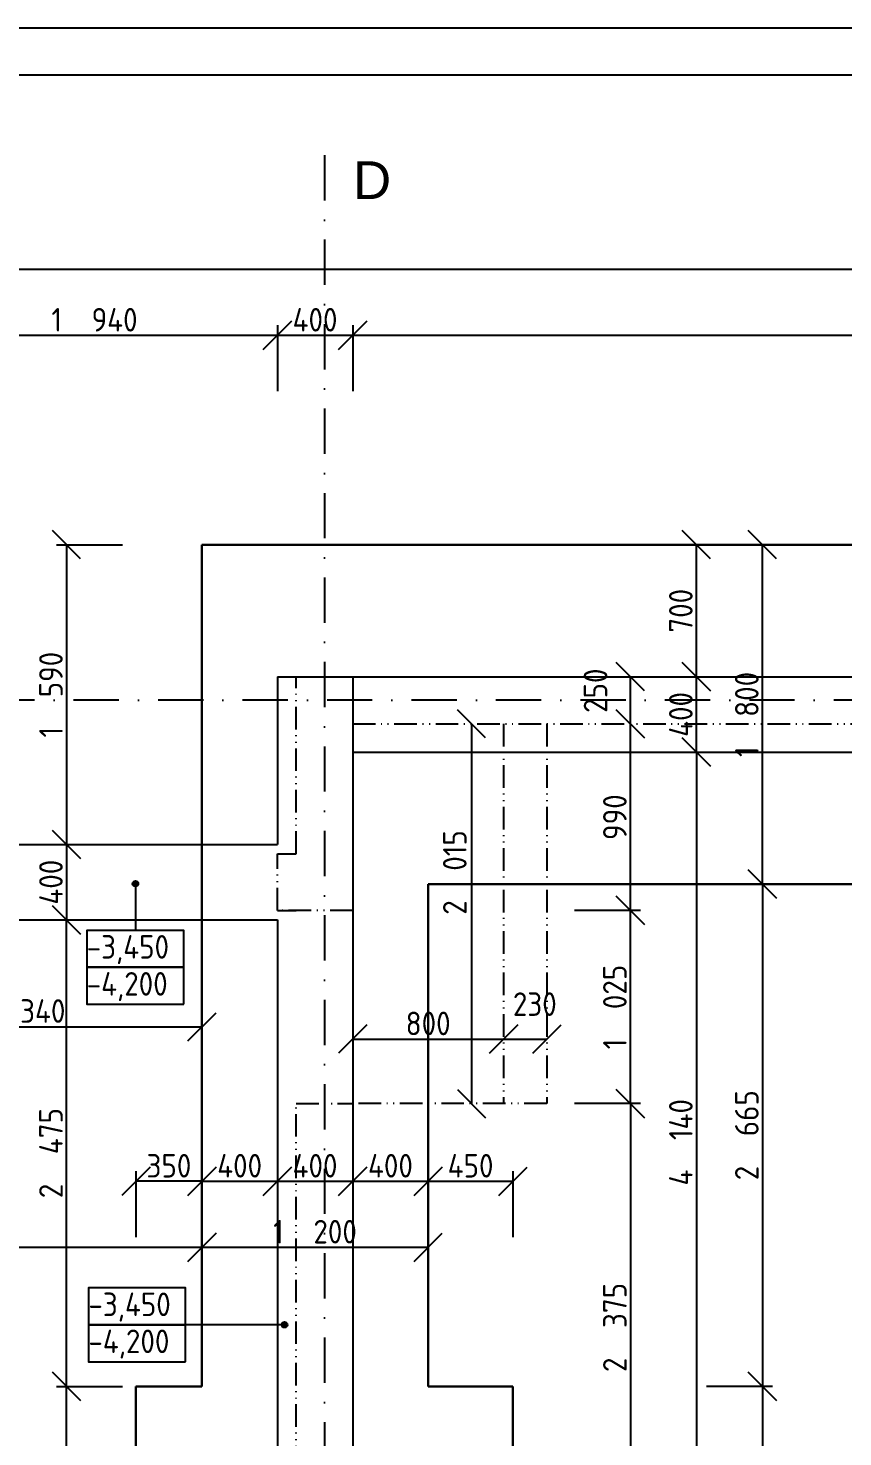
# Model space of a CAD drawing. Extents: x 4511820 to 5180432, y -1526536 to -944957.
# Drawn here: x 5107811 to 5112132, y -1444051 to -1436577 of the extents above; entities that cross this region are included whole.
import ezdxf

# ---------------------------------------------------------------- set-up
doc = ezdxf.new("R2010")
doc.units = 0
doc.header["$MEASUREMENT"] = 0
doc.linetypes.add('ACAD_ISO12W100', pattern=[22, 12, -3, 0.5, -3, 0.5, -3])
doc.linetypes.add('BODKOCIARKOVANA_3', pattern=[5.6, 3, -1.3, 0, -1.3])
doc.layers.get('0').update_dxf_attribs({"linetype": 'CONTINUOUS'})
doc.layers.get('Defpoints').update_dxf_attribs({"color": 61, "linetype": 'CONTINUOUS'})
for name, color, linetype in [('KÓTY', 4, 'CONTINUOUS'), ('MÚRY', 1, 'CONTINUOUS'), ('osi', 253, 'CONTINUOUS'), ('TENKÁ', 7, 'CONTINUOUS')]:
    doc.layers.add(name, color=color, linetype=linetype)
doc.styles.add('styl1', font='arial.ttf')
doc.styles.add('STYLE1', font='isocp.shx')
doc.dimstyles.new('STANDARD-50', dxfattribs={"dimtxt": 125, "dimasz": 150, "dimexe": 10, "dimexo": 200, "dimgap": 20, "dimtad": 1, "dimdsep": 46, "dimlunit": 6, "dimtxsty": 'STYLE1', "dimblk1": 'OBLIQUE', "dimblk2": 'OBLIQUE', "dimsah": 1, "dimcen": 2.5, "dimse1": 1, "dimse2": 1, "dimadec": 0, "dimazin": 0, "dimtfac": 1, "dimtmove": 1, "dimatfit": 3, "dimldrblk": 'OBLIQUE', "dimfxl": 1, "dimtolj": 1, "dimtzin": 0, "dimarcsym": 0})

# ---------------------------------------------------------------- blocks, each defined once
blk = doc.blocks.new('_OBLIQUE')
at = {"color": 0, "linetype": 'ByBlock'}
blk.add_line((-0.5, -0.5), (0.5, 0.5), dxfattribs=at)
blk = doc.blocks.new('*D37693')
at = {"layer": 'Defpoints', "color": 0}
for p in [(5110382.5, -1443783), (5110382.5, -1445983), (5111705.5, -1445983)]:
    blk.add_point(p, dxfattribs=at)
at = {"layer": 'KÓTY', "color": 0, "lineweight": -2}
blk.add_line((5111705.5, -1443783), (5111705.5, -1445983), dxfattribs=at)
at = {"layer": 'KÓTY', "color": 0, "linetype": 'ByBlock', "lineweight": -2, "xscale": 150, "yscale": 150, "zscale": 150}
for p, rotation in [((5111705.5, -1443783), 90), ((5111705.5, -1445983), 270)]:
    blk.add_blockref('_OBLIQUE', p, dxfattribs=dict(at, rotation=rotation))
at = {"layer": 'KÓTY', "color": 0, "insert": (5111623, -1444883), "char_height": 125, "attachment_point": 5, "rotation": 90, "style": 'STYLE1'}
blk.add_mtext('\\A1;2ﾠ200', dxfattribs=at)
blk = doc.blocks.new('*D37694')
at = {"layer": 'Defpoints', "color": 0}
for p in [(5109932.5, -1441118), (5109932.5, -1443783), (5111705.5, -1443783)]:
    blk.add_point(p, dxfattribs=at)
at = {"layer": 'KÓTY', "color": 0, "lineweight": -2}
blk.add_line((5111705.5, -1441118), (5111705.5, -1443783), dxfattribs=at)
at = {"layer": 'KÓTY', "color": 0, "linetype": 'ByBlock', "lineweight": -2, "xscale": 150, "yscale": 150, "zscale": 150}
for p, rotation in [((5111705.5, -1441118), 90), ((5111705.5, -1443783), 270)]:
    blk.add_blockref('_OBLIQUE', p, dxfattribs=dict(at, rotation=rotation))
at = {"layer": 'KÓTY', "color": 0, "insert": (5111623, -1442450.5), "char_height": 125, "attachment_point": 5, "rotation": 90, "style": 'STYLE1'}
blk.add_mtext('\\A1;2ﾠ665', dxfattribs=at)
blk = doc.blocks.new('*D37707')
at = {"layer": 'Defpoints', "color": 0}
for p in [(5109532.5, -1440418), (5109532.5, -1444558), (5111355.5, -1444558)]:
    blk.add_point(p, dxfattribs=at)
at = {"layer": 'KÓTY', "color": 0, "lineweight": -2}
blk.add_line((5111355.5, -1440418), (5111355.5, -1444558), dxfattribs=at)
at = {"layer": 'KÓTY', "color": 0, "linetype": 'ByBlock', "lineweight": -2, "xscale": 150, "yscale": 150, "zscale": 150}
for p, rotation in [((5111355.5, -1440418), 90), ((5111355.5, -1444558), 270)]:
    blk.add_blockref('_OBLIQUE', p, dxfattribs=dict(at, rotation=rotation))
at = {"layer": 'KÓTY', "color": 0, "insert": (5111273, -1442488), "char_height": 125, "attachment_point": 5, "rotation": 90, "style": 'STYLE1'}
blk.add_mtext('\\A1;4ﾠ140', dxfattribs=at)
blk = doc.blocks.new('*D37710')
at = {"layer": 'Defpoints', "color": 0}
for p in [(5109232.5, -1442283), (5109232.5, -1444658), (5111005.5, -1444658)]:
    blk.add_point(p, dxfattribs=at)
at = {"layer": 'KÓTY', "color": 0, "lineweight": -2}
blk.add_line((5111005.5, -1442283), (5111005.5, -1444658), dxfattribs=at)
at = {"layer": 'KÓTY', "color": 0, "linetype": 'ByBlock', "lineweight": -2, "xscale": 150, "yscale": 150, "zscale": 150}
for p, rotation in [((5111005.5, -1442283), 90), ((5111005.5, -1444658), 270)]:
    blk.add_blockref('_OBLIQUE', p, dxfattribs=dict(at, rotation=rotation))
at = {"layer": 'KÓTY', "color": 0, "insert": (5110923, -1443470.5), "char_height": 125, "attachment_point": 5, "rotation": 90, "style": 'STYLE1'}
blk.add_mtext('\\A1;2ﾠ375', dxfattribs=at)
blk = doc.blocks.new('*D37711')
at = {"layer": 'Defpoints', "color": 0}
for p in [(5109332.5, -1441258), (5111005.5, -1441258), (5109232.5, -1442283)]:
    blk.add_point(p, dxfattribs=at)
at = {"layer": 'KÓTY', "color": 0, "lineweight": -2}
blk.add_line((5111005.5, -1442283), (5111005.5, -1441258), dxfattribs=at)
at = {"layer": 'KÓTY', "color": 0, "linetype": 'ByBlock', "lineweight": -2, "xscale": 150, "yscale": 150, "zscale": 150}
for p, rotation in [((5111005.5, -1441258), 90), ((5111005.5, -1442283), 270)]:
    blk.add_blockref('_OBLIQUE', p, dxfattribs=dict(at, rotation=rotation))
at = {"layer": 'KÓTY', "color": 0, "insert": (5110923, -1441770.5), "char_height": 125, "attachment_point": 5, "rotation": 90, "style": 'STYLE1'}
blk.add_mtext('\\A1;1ﾠ025', dxfattribs=at)
blk = doc.blocks.new('*D37712')
at = {"layer": 'Defpoints', "color": 0}
for p in [(5109532.5, -1440268), (5111005.5, -1440268), (5109532.5, -1441258)]:
    blk.add_point(p, dxfattribs=at)
at = {"layer": 'KÓTY', "color": 0, "lineweight": -2}
blk.add_line((5111005.5, -1441258), (5111005.5, -1440268), dxfattribs=at)
at = {"layer": 'KÓTY', "color": 0, "linetype": 'ByBlock', "lineweight": -2, "xscale": 150, "yscale": 150, "zscale": 150}
for p, rotation in [((5111005.5, -1440268), 90), ((5111005.5, -1441258), 270)]:
    blk.add_blockref('_OBLIQUE', p, dxfattribs=dict(at, rotation=rotation))
at = {"layer": 'KÓTY', "color": 0, "insert": (5110923, -1440763), "char_height": 125, "attachment_point": 5, "rotation": 90, "style": 'STYLE1'}
blk.add_mtext('\\A1;990', dxfattribs=at)
blk = doc.blocks.new('*D37713')
at = {"layer": 'Defpoints', "color": 0}
for p in [(5111005.5, -1440018), (5111005.5, -1440018), (5111005.5, -1440268)]:
    blk.add_point(p, dxfattribs=at)
at = {"layer": 'KÓTY', "color": 0, "lineweight": -2}
blk.add_line((5111005.5, -1440268), (5111005.5, -1440018), dxfattribs=at)
at = {"layer": 'KÓTY', "color": 0, "linetype": 'ByBlock', "lineweight": -2, "xscale": 150, "yscale": 150, "zscale": 150}
for p, rotation in [((5111005.5, -1440018), 90), ((5111005.5, -1440268), 270)]:
    blk.add_blockref('_OBLIQUE', p, dxfattribs=dict(at, rotation=rotation))
at = {"layer": 'KÓTY', "color": 0, "insert": (5110820.5, -1440092.2), "char_height": 125, "attachment_point": 5, "rotation": 90, "style": 'STYLE1'}
blk.add_mtext('\\A1;250', dxfattribs=at)
blk = doc.blocks.new('*D37714')
at = {"layer": 'Defpoints', "color": 0}
for p in [(5111355.5, -1440018), (5111355.5, -1440018), (5111355.5, -1440418)]:
    blk.add_point(p, dxfattribs=at)
at = {"layer": 'KÓTY', "color": 0, "lineweight": -2}
blk.add_line((5111355.5, -1440418), (5111355.5, -1440018), dxfattribs=at)
at = {"layer": 'KÓTY', "color": 0, "linetype": 'ByBlock', "lineweight": -2, "xscale": 150, "yscale": 150, "zscale": 150}
for p, rotation in [((5111355.5, -1440018), 90), ((5111355.5, -1440418), 270)]:
    blk.add_blockref('_OBLIQUE', p, dxfattribs=dict(at, rotation=rotation))
at = {"layer": 'KÓTY', "color": 0, "insert": (5111273, -1440218), "char_height": 125, "attachment_point": 5, "rotation": 90, "style": 'STYLE1'}
blk.add_mtext('\\A1;400', dxfattribs=at)
blk = doc.blocks.new('*D37715')
at = {"layer": 'Defpoints', "color": 0}
for p in [(5111355.5, -1439318), (5111355.5, -1439318), (5111355.5, -1440018)]:
    blk.add_point(p, dxfattribs=at)
at = {"layer": 'KÓTY', "color": 0, "lineweight": -2}
blk.add_line((5111355.5, -1440018), (5111355.5, -1439318), dxfattribs=at)
at = {"layer": 'KÓTY', "color": 0, "linetype": 'ByBlock', "lineweight": -2, "xscale": 150, "yscale": 150, "zscale": 150}
for p, rotation in [((5111355.5, -1439318), 90), ((5111355.5, -1440018), 270)]:
    blk.add_blockref('_OBLIQUE', p, dxfattribs=dict(at, rotation=rotation))
at = {"layer": 'KÓTY', "color": 0, "insert": (5111273, -1439668), "char_height": 125, "attachment_point": 5, "rotation": 90, "style": 'STYLE1'}
blk.add_mtext('\\A1;700', dxfattribs=at)
blk = doc.blocks.new('*D37716')
at = {"layer": 'Defpoints', "color": 0}
for p in [(5111705.5, -1439318), (5111705.5, -1439318), (5111705.5, -1441118)]:
    blk.add_point(p, dxfattribs=at)
at = {"layer": 'KÓTY', "color": 0, "lineweight": -2}
blk.add_line((5111705.5, -1441118), (5111705.5, -1439318), dxfattribs=at)
at = {"layer": 'KÓTY', "color": 0, "linetype": 'ByBlock', "lineweight": -2, "xscale": 150, "yscale": 150, "zscale": 150}
for p, rotation in [((5111705.5, -1439318), 90), ((5111705.5, -1441118), 270)]:
    blk.add_blockref('_OBLIQUE', p, dxfattribs=dict(at, rotation=rotation))
at = {"layer": 'KÓTY', "color": 0, "insert": (5111622.957367, -1440218), "char_height": 125, "attachment_point": 5, "rotation": 90, "style": 'STYLE1'}
blk.add_mtext('\\A1;1ﾠ800', dxfattribs=at)
blk = doc.blocks.new('*D37752')
at = {"layer": 'Defpoints', "color": 0}
for p in [(5105892.5, -1443045), (5108732.5, -1443045), (5108732.5, -1443045)]:
    blk.add_point(p, dxfattribs=at)
at = {"layer": 'KÓTY', "color": 0, "lineweight": -2}
blk.add_line((5105892.5, -1443045), (5108732.5, -1443045), dxfattribs=at)
at = {"layer": 'KÓTY', "color": 0, "linetype": 'ByBlock', "lineweight": -2, "xscale": 150, "yscale": 150, "zscale": 150, "rotation": 180}
blk.add_blockref('_OBLIQUE', (5105892.5, -1443045), dxfattribs=at)
at = {"layer": 'KÓTY', "color": 0, "linetype": 'ByBlock', "lineweight": -2, "xscale": 150, "yscale": 150, "zscale": 150}
blk.add_blockref('_OBLIQUE', (5108732.5, -1443045), dxfattribs=at)
at = {"layer": 'KÓTY', "color": 0, "insert": (5107312.5, -1442962.5), "char_height": 125, "attachment_point": 5, "style": 'STYLE1'}
blk.add_mtext('\\A1;2ﾠ840', dxfattribs=at)
blk = doc.blocks.new('*D37753')
at = {"layer": 'Defpoints', "color": 0}
for p in [(5108732.5, -1443045), (5109932.5, -1443045), (5109932.5, -1443045)]:
    blk.add_point(p, dxfattribs=at)
at = {"layer": 'KÓTY', "color": 0, "lineweight": -2}
blk.add_line((5108732.5, -1443045), (5109932.5, -1443045), dxfattribs=at)
at = {"layer": 'KÓTY', "color": 0, "linetype": 'ByBlock', "lineweight": -2, "xscale": 150, "yscale": 150, "zscale": 150, "rotation": 180}
blk.add_blockref('_OBLIQUE', (5108732.5, -1443045), dxfattribs=at)
at = {"layer": 'KÓTY', "color": 0, "linetype": 'ByBlock', "lineweight": -2, "xscale": 150, "yscale": 150, "zscale": 150}
blk.add_blockref('_OBLIQUE', (5109932.5, -1443045), dxfattribs=at)
at = {"layer": 'KÓTY', "color": 0, "insert": (5109332.5, -1442962.5), "char_height": 125, "attachment_point": 5, "style": 'STYLE1'}
blk.add_mtext('\\A1;1ﾠ200', dxfattribs=at)
blk = doc.blocks.new('*D37798')
at = {"layer": 'Defpoints', "color": 0}
for p in [(5108652, -1439318), (5108014, -1440908), (5108652, -1440908)]:
    blk.add_point(p, dxfattribs=at)
at = {"layer": 'KÓTY', "color": 0, "lineweight": -2}
blk.add_line((5108014, -1439318), (5108014, -1440908), dxfattribs=at)
at = {"layer": 'KÓTY', "color": 0, "linetype": 'ByBlock', "lineweight": -2, "xscale": 150, "yscale": 150, "zscale": 150}
for p, rotation in [((5108014, -1439318), 90), ((5108014, -1440908), 270)]:
    blk.add_blockref('_OBLIQUE', p, dxfattribs=dict(at, rotation=rotation))
at = {"layer": 'KÓTY', "color": 0, "insert": (5107931.5, -1440113), "char_height": 125, "attachment_point": 5, "rotation": 90, "style": 'STYLE1'}
blk.add_mtext('\\A1;1ﾠ590', dxfattribs=at)
blk = doc.blocks.new('*D37799')
at = {"layer": 'Defpoints', "color": 0}
for p in [(5108652, -1440908), (5108014, -1441308), (5108652, -1441308)]:
    blk.add_point(p, dxfattribs=at)
at = {"layer": 'KÓTY', "color": 0, "lineweight": -2}
blk.add_line((5108014, -1440908), (5108014, -1441308), dxfattribs=at)
at = {"layer": 'KÓTY', "color": 0, "linetype": 'ByBlock', "lineweight": -2, "xscale": 150, "yscale": 150, "zscale": 150}
for p, rotation in [((5108014, -1440908), 90), ((5108014, -1441308), 270)]:
    blk.add_blockref('_OBLIQUE', p, dxfattribs=dict(at, rotation=rotation))
at = {"layer": 'KÓTY', "color": 0, "insert": (5107931.5, -1441108), "char_height": 125, "attachment_point": 5, "rotation": 90, "style": 'STYLE1'}
blk.add_mtext('\\A1;400', dxfattribs=at)
blk = doc.blocks.new('*D37800')
at = {"layer": 'Defpoints', "color": 0}
for p in [(5108014, -1443783), (5108382.5, -1443783), (5108382.5, -1444658)]:
    blk.add_point(p, dxfattribs=at)
at = {"layer": 'KÓTY', "color": 0, "lineweight": -2}
blk.add_line((5108014, -1444658), (5108014, -1443783), dxfattribs=at)
at = {"layer": 'KÓTY', "color": 0, "linetype": 'ByBlock', "lineweight": -2, "xscale": 150, "yscale": 150, "zscale": 150}
for p, rotation in [((5108014, -1443783), 90), ((5108014, -1444658), 270)]:
    blk.add_blockref('_OBLIQUE', p, dxfattribs=dict(at, rotation=rotation))
at = {"layer": 'KÓTY', "color": 0, "insert": (5107931.5, -1444220.5), "char_height": 125, "attachment_point": 5, "rotation": 90, "style": 'STYLE1'}
blk.add_mtext('\\A1;875', dxfattribs=at)
blk = doc.blocks.new('*D37801')
at = {"layer": 'Defpoints', "color": 0}
for p in [(5108014, -1441308), (5108732.5, -1441308), (5108732.5, -1443783)]:
    blk.add_point(p, dxfattribs=at)
at = {"layer": 'KÓTY', "color": 0, "lineweight": -2}
blk.add_line((5108014, -1443783), (5108014, -1441308), dxfattribs=at)
at = {"layer": 'KÓTY', "color": 0, "linetype": 'ByBlock', "lineweight": -2, "xscale": 150, "yscale": 150, "zscale": 150}
for p, rotation in [((5108014, -1441308), 90), ((5108014, -1443783), 270)]:
    blk.add_blockref('_OBLIQUE', p, dxfattribs=dict(at, rotation=rotation))
at = {"layer": 'KÓTY', "color": 0, "insert": (5107931.5, -1442545.5), "char_height": 125, "attachment_point": 5, "rotation": 90, "style": 'STYLE1'}
blk.add_mtext('\\A1;2ﾠ475', dxfattribs=at)
blk = doc.blocks.new('*D37807')
at = {"layer": 'Defpoints', "color": 0}
for p in [(5122762.5, -1437856.5), (5107392.5, -1439718), (5122762.5, -1440018)]:
    blk.add_point(p, dxfattribs=at)
at = {"layer": 'KÓTY', "color": 0, "lineweight": -2}
blk.add_line((5107392.5, -1437856.5), (5122762.5, -1437856.5), dxfattribs=at)
at = {"layer": 'KÓTY', "color": 0, "linetype": 'ByBlock', "lineweight": -2, "xscale": 150, "yscale": 150, "zscale": 150, "rotation": 180}
blk.add_blockref('_OBLIQUE', (5107392.5, -1437856.5), dxfattribs=at)
at = {"layer": 'KÓTY', "color": 0, "linetype": 'ByBlock', "lineweight": -2, "xscale": 150, "yscale": 150, "zscale": 150}
blk.add_blockref('_OBLIQUE', (5122762.5, -1437856.5), dxfattribs=at)
at = {"layer": 'KÓTY', "color": 0, "insert": (5115077.5, -1437774), "char_height": 125, "attachment_point": 5, "style": 'STYLE1'}
blk.add_mtext('\\A1;15ﾠ370', dxfattribs=at)
blk = doc.blocks.new('*D37848')
at = {"layer": 'Defpoints', "color": 0}
for p in [(5108732.5, -1441875.5), (5107392.5, -1442548), (5108732.5, -1442548)]:
    blk.add_point(p, dxfattribs=at)
at = {"layer": 'KÓTY', "color": 0, "lineweight": -2}
blk.add_line((5107392.5, -1441875.5), (5108732.5, -1441875.5), dxfattribs=at)
at = {"layer": 'KÓTY', "color": 0, "linetype": 'ByBlock', "lineweight": -2, "xscale": 150, "yscale": 150, "zscale": 150, "rotation": 180}
blk.add_blockref('_OBLIQUE', (5107392.5, -1441875.5), dxfattribs=at)
at = {"layer": 'KÓTY', "color": 0, "linetype": 'ByBlock', "lineweight": -2, "xscale": 150, "yscale": 150, "zscale": 150}
blk.add_blockref('_OBLIQUE', (5108732.5, -1441875.5), dxfattribs=at)
at = {"layer": 'KÓTY', "color": 0, "insert": (5107781.5, -1441791.5), "char_height": 125, "attachment_point": 5, "style": 'STYLE1'}
blk.add_mtext('\\A1;1ﾠ340', dxfattribs=at)
blk = doc.blocks.new('*D37858')
at = {"layer": 'Defpoints', "color": 0}
for p in [(5109132.5, -1438206.5), (5107192.5, -1440018), (5109132.5, -1440018)]:
    blk.add_point(p, dxfattribs=at)
at = {"layer": 'KÓTY', "color": 0, "lineweight": -2}
blk.add_line((5107192.5, -1438206.5), (5109132.5, -1438206.5), dxfattribs=at)
at = {"layer": 'KÓTY', "color": 0, "linetype": 'ByBlock', "lineweight": -2, "xscale": 150, "yscale": 150, "zscale": 150, "rotation": 180}
blk.add_blockref('_OBLIQUE', (5107192.5, -1438206.5), dxfattribs=at)
at = {"layer": 'KÓTY', "color": 0, "linetype": 'ByBlock', "lineweight": -2, "xscale": 150, "yscale": 150, "zscale": 150}
blk.add_blockref('_OBLIQUE', (5109132.5, -1438206.5), dxfattribs=at)
at = {"layer": 'KÓTY', "color": 0, "insert": (5108162.5, -1438124), "char_height": 125, "attachment_point": 5, "style": 'STYLE1'}
blk.add_mtext('\\A1;1ﾠ940', dxfattribs=at)
blk = doc.blocks.new('*D37911')
at = {"layer": 'Defpoints', "color": 0}
for p in [(5110332.5, -1440268), (5110162.5, -1442283), (5110332.5, -1442283)]:
    blk.add_point(p, dxfattribs=at)
at = {"layer": 'KÓTY', "color": 0, "lineweight": -2}
blk.add_line((5110162.5, -1440268), (5110162.5, -1442283), dxfattribs=at)
at = {"layer": 'KÓTY', "color": 0, "linetype": 'ByBlock', "lineweight": -2, "xscale": 150, "yscale": 150, "zscale": 150}
for p, rotation in [((5110162.5, -1440268), 90), ((5110162.5, -1442283), 270)]:
    blk.add_blockref('_OBLIQUE', p, dxfattribs=dict(at, rotation=rotation))
at = {"layer": 'KÓTY', "color": 0, "insert": (5110074, -1441056.5), "char_height": 125, "attachment_point": 5, "rotation": 90, "style": 'STYLE1'}
blk.add_mtext('\\A1;2ﾠ015', dxfattribs=at)
blk = doc.blocks.new('*D37912')
at = {"layer": 'Defpoints', "color": 0}
for p in [(5110332.5, -1441940), (5109532.5, -1442283), (5110332.5, -1442283)]:
    blk.add_point(p, dxfattribs=at)
at = {"layer": 'KÓTY', "color": 0, "lineweight": -2}
blk.add_line((5109532.5, -1441940), (5110332.5, -1441940), dxfattribs=at)
at = {"layer": 'KÓTY', "color": 0, "linetype": 'ByBlock', "lineweight": -2, "xscale": 150, "yscale": 150, "zscale": 150, "rotation": 180}
blk.add_blockref('_OBLIQUE', (5109532.5, -1441940), dxfattribs=at)
at = {"layer": 'KÓTY', "color": 0, "linetype": 'ByBlock', "lineweight": -2, "xscale": 150, "yscale": 150, "zscale": 150}
blk.add_blockref('_OBLIQUE', (5110332.5, -1441940), dxfattribs=at)
at = {"layer": 'KÓTY', "color": 0, "insert": (5109932.5, -1441857.5), "char_height": 125, "attachment_point": 5, "style": 'STYLE1'}
blk.add_mtext('\\A1;800', dxfattribs=at)
blk = doc.blocks.new('*D37913')
at = {"layer": 'Defpoints', "color": 0}
for p in [(5110332.5, -1441940), (5110562.5, -1441940), (5110562.5, -1441940)]:
    blk.add_point(p, dxfattribs=at)
at = {"layer": 'KÓTY', "color": 0, "lineweight": -2}
blk.add_line((5110332.5, -1441940), (5110562.5, -1441940), dxfattribs=at)
at = {"layer": 'KÓTY', "color": 0, "linetype": 'ByBlock', "lineweight": -2, "xscale": 150, "yscale": 150, "zscale": 150, "rotation": 180}
blk.add_blockref('_OBLIQUE', (5110332.5, -1441940), dxfattribs=at)
at = {"layer": 'KÓTY', "color": 0, "linetype": 'ByBlock', "lineweight": -2, "xscale": 150, "yscale": 150, "zscale": 150}
blk.add_blockref('_OBLIQUE', (5110562.5, -1441940), dxfattribs=at)
at = {"layer": 'KÓTY', "color": 0, "insert": (5110498.3, -1441755), "char_height": 125, "attachment_point": 5, "style": 'STYLE1'}
blk.add_mtext('\\A1;230', dxfattribs=at)
blk = doc.blocks.new('*D39455')
at = {"layer": 'Defpoints', "color": 0}
for p in [(5109132.5, -1442695), (5108732.5, -1443045), (5109132.5, -1443045)]:
    blk.add_point(p, dxfattribs=at)
at = {"layer": 'KÓTY', "color": 0, "lineweight": -2}
blk.add_line((5108732.5, -1442695), (5109132.5, -1442695), dxfattribs=at)
at = {"layer": 'KÓTY', "color": 0, "linetype": 'ByBlock', "lineweight": -2, "xscale": 150, "yscale": 150, "zscale": 150, "rotation": 180}
blk.add_blockref('_OBLIQUE', (5108732.5, -1442695), dxfattribs=at)
at = {"layer": 'KÓTY', "color": 0, "linetype": 'ByBlock', "lineweight": -2, "xscale": 150, "yscale": 150, "zscale": 150}
blk.add_blockref('_OBLIQUE', (5109132.5, -1442695), dxfattribs=at)
at = {"layer": 'KÓTY', "color": 0, "insert": (5108932.5, -1442612.5), "char_height": 125, "attachment_point": 5, "style": 'STYLE1'}
blk.add_mtext('\\A1;400', dxfattribs=at)
blk = doc.blocks.new('*D39456')
at = {"layer": 'Defpoints', "color": 0}
for p in [(5109132.5, -1442695), (5109532.5, -1442695), (5109532.5, -1442695)]:
    blk.add_point(p, dxfattribs=at)
at = {"layer": 'KÓTY', "color": 0, "lineweight": -2}
blk.add_line((5109132.5, -1442695), (5109532.5, -1442695), dxfattribs=at)
at = {"layer": 'KÓTY', "color": 0, "linetype": 'ByBlock', "lineweight": -2, "xscale": 150, "yscale": 150, "zscale": 150, "rotation": 180}
blk.add_blockref('_OBLIQUE', (5109132.5, -1442695), dxfattribs=at)
at = {"layer": 'KÓTY', "color": 0, "linetype": 'ByBlock', "lineweight": -2, "xscale": 150, "yscale": 150, "zscale": 150}
blk.add_blockref('_OBLIQUE', (5109532.5, -1442695), dxfattribs=at)
at = {"layer": 'KÓTY', "color": 0, "insert": (5109332.5, -1442612.5), "char_height": 125, "attachment_point": 5, "style": 'STYLE1'}
blk.add_mtext('\\A1;400', dxfattribs=at)
blk = doc.blocks.new('*D39457')
at = {"layer": 'Defpoints', "color": 0}
for p in [(5109532.5, -1442695), (5109932.5, -1442695), (5109932.5, -1442695)]:
    blk.add_point(p, dxfattribs=at)
at = {"layer": 'KÓTY', "color": 0, "lineweight": -2}
blk.add_line((5109532.5, -1442695), (5109932.5, -1442695), dxfattribs=at)
at = {"layer": 'KÓTY', "color": 0, "linetype": 'ByBlock', "lineweight": -2, "xscale": 150, "yscale": 150, "zscale": 150, "rotation": 180}
blk.add_blockref('_OBLIQUE', (5109532.5, -1442695), dxfattribs=at)
at = {"layer": 'KÓTY', "color": 0, "linetype": 'ByBlock', "lineweight": -2, "xscale": 150, "yscale": 150, "zscale": 150}
blk.add_blockref('_OBLIQUE', (5109932.5, -1442695), dxfattribs=at)
at = {"layer": 'KÓTY', "color": 0, "insert": (5109732.5, -1442612.5), "char_height": 125, "attachment_point": 5, "style": 'STYLE1'}
blk.add_mtext('\\A1;400', dxfattribs=at)
blk = doc.blocks.new('*D39458')
at = {"layer": 'Defpoints', "color": 0}
for p in [(5110382.5, -1442695), (5109932.5, -1443783), (5110382.5, -1443783)]:
    blk.add_point(p, dxfattribs=at)
at = {"layer": 'KÓTY', "color": 0, "lineweight": -2}
blk.add_line((5109932.5, -1442695), (5110382.5, -1442695), dxfattribs=at)
at = {"layer": 'KÓTY', "color": 0, "linetype": 'ByBlock', "lineweight": -2, "xscale": 150, "yscale": 150, "zscale": 150, "rotation": 180}
blk.add_blockref('_OBLIQUE', (5109932.5, -1442695), dxfattribs=at)
at = {"layer": 'KÓTY', "color": 0, "linetype": 'ByBlock', "lineweight": -2, "xscale": 150, "yscale": 150, "zscale": 150}
blk.add_blockref('_OBLIQUE', (5110382.5, -1442695), dxfattribs=at)
at = {"layer": 'KÓTY', "color": 0, "insert": (5110157.5, -1442612.5), "char_height": 125, "attachment_point": 5, "style": 'STYLE1'}
blk.add_mtext('\\A1;450', dxfattribs=at)
blk = doc.blocks.new('*D39459')
at = {"layer": 'Defpoints', "color": 0}
for p in [(5108382.5, -1442695), (5108382.5, -1443783), (5108732.5, -1443783)]:
    blk.add_point(p, dxfattribs=at)
at = {"layer": 'KÓTY', "color": 0, "lineweight": -2}
blk.add_line((5108732.5, -1442695), (5108382.5, -1442695), dxfattribs=at)
at = {"layer": 'KÓTY', "color": 0, "linetype": 'ByBlock', "lineweight": -2, "xscale": 150, "yscale": 150, "zscale": 150, "rotation": 180}
blk.add_blockref('_OBLIQUE', (5108382.5, -1442695), dxfattribs=at)
at = {"layer": 'KÓTY', "color": 0, "linetype": 'ByBlock', "lineweight": -2, "xscale": 150, "yscale": 150, "zscale": 150}
blk.add_blockref('_OBLIQUE', (5108732.5, -1442695), dxfattribs=at)
at = {"layer": 'KÓTY', "color": 0, "insert": (5108557.5, -1442612.5), "char_height": 125, "attachment_point": 5, "style": 'STYLE1'}
blk.add_mtext('\\A1;350', dxfattribs=at)
blk = doc.blocks.new('*D39495')
at = {"layer": 'Defpoints', "color": 0}
for p in [(5109532.5, -1438206.5), (5109132.5, -1440018), (5109532.5, -1440018)]:
    blk.add_point(p, dxfattribs=at)
at = {"layer": 'KÓTY', "color": 0, "lineweight": -2}
blk.add_line((5109132.5, -1438206.5), (5109532.5, -1438206.5), dxfattribs=at)
at = {"layer": 'KÓTY', "color": 0, "linetype": 'ByBlock', "lineweight": -2, "xscale": 150, "yscale": 150, "zscale": 150, "rotation": 180}
blk.add_blockref('_OBLIQUE', (5109132.5, -1438206.5), dxfattribs=at)
at = {"layer": 'KÓTY', "color": 0, "linetype": 'ByBlock', "lineweight": -2, "xscale": 150, "yscale": 150, "zscale": 150}
blk.add_blockref('_OBLIQUE', (5109532.5, -1438206.5), dxfattribs=at)
at = {"layer": 'KÓTY', "color": 0, "insert": (5109332.5, -1438124), "char_height": 125, "attachment_point": 5, "style": 'STYLE1'}
blk.add_mtext('\\A1;400', dxfattribs=at)
blk = doc.blocks.new('*D39496')
at = {"layer": 'Defpoints', "color": 0}
for p in [(5122762.5, -1438206.5), (5109532.5, -1440018), (5122762.5, -1440018)]:
    blk.add_point(p, dxfattribs=at)
at = {"layer": 'KÓTY', "color": 0, "lineweight": -2}
blk.add_line((5109532.5, -1438206.5), (5122762.5, -1438206.5), dxfattribs=at)
at = {"layer": 'KÓTY', "color": 0, "linetype": 'ByBlock', "lineweight": -2, "xscale": 150, "yscale": 150, "zscale": 150, "rotation": 180}
blk.add_blockref('_OBLIQUE', (5109532.5, -1438206.5), dxfattribs=at)
at = {"layer": 'KÓTY', "color": 0, "linetype": 'ByBlock', "lineweight": -2, "xscale": 150, "yscale": 150, "zscale": 150}
blk.add_blockref('_OBLIQUE', (5122762.5, -1438206.5), dxfattribs=at)
at = {"layer": 'KÓTY', "color": 0, "insert": (5116147.5, -1438124), "char_height": 125, "attachment_point": 5, "style": 'STYLE1'}
blk.add_mtext('\\A1;13ﾠ230', dxfattribs=at)

msp = doc.modelspace()

# ---------------------------------------------------------------- hatches: boundary and pattern name
at = {"layer": 'KÓTY', "ltscale": 0.25}
for points in [[(5108364.605, -1441116.118, -1), (5108394.605, -1441116.118, -1)], [(5109171.184, -1443471.25, 1), (5109171.184, -1443441.25, 1)]]:
    msp.add_hatch(color=256, dxfattribs=at).paths.add_polyline_path(points)

# ---------------------------------------------------------------- linework, layer by layer
at = {"layer": 'KÓTY'}
for p, q in [((5109132.5, -1438153.097), (5109132.5, -1438503.097)), ((5109532.5, -1438153.097), (5109532.5, -1438503.097)), ((5107960.597, -1439318), (5108310.597, -1439318)), ((5108379.605, -1441116.118), (5108379.605, -1441363.5)), ((5111058.903, -1441258), (5110708.903, -1441258)), ((5111058.903, -1442283), (5110708.903, -1442283)), ((5108382.5, -1442641.597), (5108382.5, -1442991.597)), ((5110382.5, -1442641.597), (5110382.5, -1442991.597)), ((5109186.184, -1443456.25), (5108646, -1443456.25)), ((5107960.597, -1443783), (5108310.597, -1443783)), ((5111758.903, -1443783), (5111408.903, -1443783))]:
    msp.add_line(p, q, dxfattribs=at)
at = {"layer": 'KÓTY', "ltscale": 0.25}
for centre in [(5108379.605, -1441116.118), (5109171.184, -1443456.25)]:
    msp.add_circle(centre, 15, dxfattribs=at)
at = {"layer": 'MÚRY', "linetype": 'Continuous', "lineweight": 30}
for p, q in [((5108732.5, -1439318), (5108732.5, -1443783)), ((5108732.5, -1439318), (5129952.5, -1439318)), ((5109932.5, -1441118), (5109932.5, -1443783)), ((5109932.5, -1441118), (5129202.5, -1441118)), ((5108382.5, -1443783), (5108732.5, -1443783)), ((5108382.5, -1444658), (5108382.5, -1443783)), ((5109932.5, -1443783), (5110382.5, -1443783)), ((5110382.5, -1445983), (5110382.5, -1443783))]:
    msp.add_line(p, q, dxfattribs=at)
at = {"layer": 'osi', "linetype": 'BODKOCIARKOVANA_3', "ltscale": 80}
for p, q in [((5109382.5, -1437250.906), (5109382.5, -1469178.809)), ((5158927.164, -1440143), (5092648, -1440143))]:
    msp.add_line(p, q, dxfattribs=at)
at = {"layer": 'TENKÁ', "color": 7}
for p, q in [((5169932, -1436577.046), (5092166.96, -1436577.046)), ((5169682, -1436827.046), (5092416.96, -1436827.046))]:
    msp.add_line(p, q, dxfattribs=at)
at = {"layer": 'TENKÁ', "linetype": 'Continuous', "lineweight": 25}
for p, q in [((5109132.5, -1440018), (5122762.5, -1440018)), ((5109132.5, -1440018), (5109132.5, -1440908)), ((5109532.5, -1440418), (5122762.5, -1440418)), ((5107192.5, -1440908), (5109132.5, -1440908)), ((5107192.5, -1441308), (5109132.5, -1441308))]:
    msp.add_line(p, q, dxfattribs=at)
at = {"layer": 'TENKÁ', "color": 40, "linetype": 'ACAD_ISO12W100', "ltscale": 10}
for p, q in [((5109232.5, -1440958), (5109232.5, -1440018)), ((5109232.5, -1440958), (5109232.5, -1440018)), ((5109532.5, -1440268), (5122762.5, -1440268)), ((5110332.5, -1440268), (5110332.5, -1442283)), ((5110562.5, -1440268), (5110562.5, -1442283)), ((5109132.5, -1441258), (5109132.5, -1440958)), ((5109132.5, -1440958), (5109232.5, -1440958)), ((5109132.5, -1441258), (5109132.5, -1440958)), ((5109132.5, -1440958), (5109232.5, -1440958)), ((5109132.5, -1441258), (5109232.5, -1441258)), ((5109532.5, -1441258), (5109132.5, -1441258)), ((5109232.5, -1444658), (5109232.5, -1442283)), ((5109232.5, -1442283), (5109532.5, -1442283)), ((5110562.5, -1442283), (5109532.5, -1442283))]:
    msp.add_line(p, q, dxfattribs=at)
at = {"layer": 'TENKÁ'}
for p, q in [((5109532.5, -1440018), (5109532.5, -1444558)), ((5109132.5, -1441308), (5109132.5, -1444808))]:
    msp.add_line(p, q, dxfattribs=at)
at = {"layer": 'TENKÁ', "ltscale": 0.25}
for points in [[(5108636.921, -1441559.75), (5108636.921, -1441363.5), (5108122.289, -1441363.5), (5108122.289, -1441559.75)], [(5108636.921, -1441756), (5108636.921, -1441559.75), (5108122.289, -1441559.75), (5108122.289, -1441756)], [(5108646, -1443456.25), (5108646, -1443260), (5108131.368, -1443260), (5108131.368, -1443456.25)], [(5108646, -1443652.5), (5108646, -1443456.25), (5108131.368, -1443456.25), (5108131.368, -1443652.5)]]:
    msp.add_lwpolyline(points, close=True, dxfattribs=at)

# ---------------------------------------------------------------- texts
for s, height, style, p in [('D', 200, 'styl1', (5109534.554, -1437483.288)), ('-3,450', 125, 'STYLE1', (5108121.178, -1441513.701)), ('-4,200', 125, 'STYLE1', (5108121.178, -1441709.951)), ('-3,450', 125, 'STYLE1', (5108130.257, -1443410.201)), ('-4,200', 125, 'STYLE1', (5108130.257, -1443606.451))]:
    msp.add_text(s, height=height, dxfattribs=dict(at, style=style)).set_placement(p)

# ---------------------------------------------------------------- dimensions: what is measured, and where the dimension line sits
at = {"layer": 'KÓTY'}
for base, p1, p2, picture, middle in [((5122762.5, -1437856.5), (5107392.5, -1439718), (5122762.5, -1440018), '*D37807', (5115077.5, -1437773.957)), ((5109132.5, -1438206.5), (5107192.5, -1440018), (5109132.5, -1440018), '*D37858', (5108162.5, -1438123.957)), ((5109532.5, -1438206.5), (5109132.5, -1440018), (5109532.5, -1440018), '*D39495', (5109332.5, -1438124)), ((5122762.5, -1438206.5), (5109532.5, -1440018), (5122762.5, -1440018), '*D39496', (5116147.5, -1438123.957)), ((5110562.5, -1441940), (5110332.5, -1441940), (5110562.5, -1441940), '*D37913', (5110498.25, -1441755)), ((5110332.5, -1441940), (5109532.5, -1442283), (5110332.5, -1442283), '*D37912', (5109932.5, -1441857.5)), ((5108382.5, -1442695), (5108732.5, -1443783), (5108382.5, -1443783), '*D39459', (5108557.5, -1442612.5)), ((5109132.5, -1442695), (5108732.5, -1443045), (5109132.5, -1443045), '*D39455', (5108932.5, -1442612.5)), ((5109532.5, -1442695), (5109132.5, -1442695), (5109532.5, -1442695), '*D39456', (5109332.5, -1442612.5)), ((5109932.5, -1442695), (5109532.5, -1442695), (5109932.5, -1442695), '*D39457', (5109732.5, -1442612.5)), ((5110382.5, -1442695), (5109932.5, -1443783), (5110382.5, -1443783), '*D39458', (5110157.5, -1442612.5)), ((5108732.5, -1443045), (5105892.5, -1443045), (5108732.5, -1443045), '*D37752', (5107312.5, -1442962.457)), ((5109932.5, -1443045), (5108732.5, -1443045), (5109932.5, -1443045), '*D37753', (5109332.5, -1442962.457))]:
    dim = msp.add_linear_dim(base=base, p1=p1, p2=p2, dimstyle='STANDARD-50', override={"dimtxsty": 'STYLE1', "dimldrblk": 'OBLIQUE'}, dxfattribs=at)
    dim.commit()
    dim.dimension.update_dxf_attribs({"geometry": picture, "text_midpoint": middle})
for base, p1, p2, picture, middle in [((5108014, -1440908), (5108652, -1439318), (5108652, -1440908), '*D37798', (5107931.457, -1440113)), ((5111355.5, -1439318), (5111355.5, -1440018), (5111355.5, -1439318), '*D37715', (5111273, -1439668)), ((5111705.5, -1439318), (5111705.5, -1441118), (5111705.5, -1439318), '*D37716', (5111622.957, -1440218)), ((5111005.5, -1440018), (5111005.5, -1440268), (5111005.5, -1440018), '*D37713', (5110820.5, -1440092.25)), ((5111355.5, -1440018), (5111355.5, -1440418), (5111355.5, -1440018), '*D37714', (5111273, -1440218)), ((5111005.5, -1440268), (5109532.5, -1441258), (5109532.5, -1440268), '*D37712', (5110923, -1440763)), ((5111355.5, -1444558), (5109532.5, -1440418), (5109532.5, -1444558), '*D37707', (5111272.957, -1442488)), ((5108014, -1441308), (5108652, -1440908), (5108652, -1441308), '*D37799', (5107931.5, -1441108)), ((5111705.5, -1443783), (5109932.5, -1441118), (5109932.5, -1443783), '*D37694', (5111622.957, -1442450.5)), ((5111005.5, -1441258), (5109232.5, -1442283), (5109332.5, -1441258), '*D37711', (5110922.957, -1441770.5)), ((5108014, -1441308), (5108732.5, -1443783), (5108732.5, -1441308), '*D37801', (5107931.457, -1442545.5)), ((5111005.5, -1444658), (5109232.5, -1442283), (5109232.5, -1444658), '*D37710', (5110922.957, -1443470.5)), ((5108014, -1443783), (5108382.5, -1444658), (5108382.5, -1443783), '*D37800', (5107931.5, -1444220.5)), ((5111705.5, -1445983), (5110382.5, -1443783), (5110382.5, -1445983), '*D37693', (5111622.957, -1444883))]:
    dim = msp.add_linear_dim(base=base, p1=p1, p2=p2, angle=90, dimstyle='STANDARD-50', override={"dimtxsty": 'STYLE1', "dimldrblk": 'OBLIQUE'}, dxfattribs=at)
    dim.commit()
    dim.dimension.update_dxf_attribs({"geometry": picture, "text_midpoint": middle})
dim = msp.add_linear_dim(base=(5110162.5, -1442283), p1=(5110332.5, -1440268), p2=(5110332.5, -1442283), angle=90, dimstyle='STANDARD-50', override={"dimtxsty": 'STYLE1', "dimldrblk": 'OBLIQUE'}, dxfattribs=at)
dim.commit()
dim.dimension.update_dxf_attribs({"geometry": '*D37911', "text_midpoint": (5110156.5, -1441056.5), "dimtype": 160})
dim = msp.add_linear_dim(base=(5108732.5, -1441875.5), p1=(5107392.5, -1442548), p2=(5108732.5, -1442548), dimstyle='STANDARD-50', override={"dimtxsty": 'STYLE1', "dimldrblk": 'OBLIQUE'}, dxfattribs=at)
dim.commit()
dim.dimension.update_dxf_attribs({"geometry": '*D37848', "text_midpoint": (5107781.5, -1441874), "dimtype": 160})

doc.saveas('drawing.dxf')
